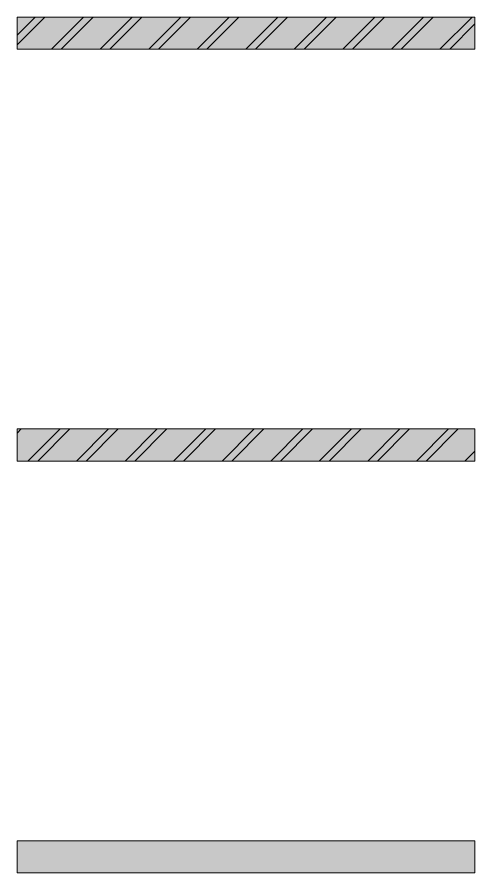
# Model space of a CAD drawing. Header units: millimetres. Extents: x -546 to 1681, y -650 to 1730.
# Drawn here: x 979.78 to 999.78, y 316.55 to 353.95 of the extents above; entities that cross this region are included whole.
import ezdxf

# ---------------------------------------------------------------- set-up
doc = ezdxf.new("R2010")
doc.units = ezdxf.units.MM

msp = doc.modelspace()

# ---------------------------------------------------------------- hatches: boundary and pattern name
at = {"true_color": 0xff66ff}
h = msp.add_hatch(color=211, dxfattribs=at)
h.dxf.hatch_style = 2
h.paths.add_polyline_path([(979.781, 352.545), (979.781, 353.945), (999.782, 353.945), (999.782, 352.545)])
at = {"true_color": 0x96e196}
h = msp.add_hatch(color=81, dxfattribs=at)
h.dxf.hatch_style = 2
h.paths.add_polyline_path([(979.781, 334.545), (979.781, 335.945), (999.782, 335.945), (999.782, 334.545)])
at = {"true_color": 0x800080}
h = msp.add_hatch(color=216, dxfattribs=at)
h.dxf.hatch_style = 2
h.paths.add_polyline_path([(979.781, 316.545), (979.781, 317.945), (999.782, 317.945), (999.782, 316.545)])

# ---------------------------------------------------------------- linework, layer by layer
at = {"color": 7, "lineweight": 0}
for points in [[(979.781, 352.738), (980.988, 353.945)], [(979.781, 353.163), (980.564, 353.945)], [(999.782, 353.945), (979.781, 353.945)], [(979.781, 353.945), (979.781, 352.545)], [(981.285, 352.545), (982.686, 353.945)], [(981.71, 352.545), (983.11, 353.945)], [(983.407, 352.545), (984.807, 353.945)], [(983.831, 352.545), (985.231, 353.945)], [(985.529, 352.545), (986.929, 353.945)], [(985.953, 352.545), (987.353, 353.945)], [(987.65, 352.545), (989.05, 353.945)], [(988.074, 352.545), (989.474, 353.945)], [(989.771, 352.545), (991.171, 353.945)], [(990.195, 352.545), (991.595, 353.945)], [(991.893, 352.545), (993.293, 353.945)], [(992.317, 352.545), (993.717, 353.945)], [(994.014, 352.545), (995.414, 353.945)], [(994.438, 352.545), (995.838, 353.945)], [(996.135, 352.545), (997.535, 353.945)], [(996.559, 352.545), (997.959, 353.945)], [(998.256, 352.545), (999.656, 353.945)], [(999.782, 352.545), (999.782, 353.945)], [(998.681, 352.545), (999.782, 353.646)], [(979.781, 352.545), (999.782, 352.545)], [(979.781, 335.768), (979.958, 335.945)], [(999.782, 335.945), (979.781, 335.945)], [(979.781, 335.945), (979.781, 334.545)], [(980.255, 334.545), (981.655, 335.945)], [(980.68, 334.545), (982.081, 335.945)], [(982.378, 334.545), (983.778, 335.945)], [(982.802, 334.545), (984.202, 335.945)], [(984.499, 334.545), (985.899, 335.945)], [(984.923, 334.545), (986.323, 335.945)], [(986.62, 334.545), (988.02, 335.945)], [(987.045, 334.545), (988.445, 335.945)], [(988.742, 334.545), (990.142, 335.945)], [(989.166, 334.545), (990.566, 335.945)], [(990.863, 334.545), (992.263, 335.945)], [(991.287, 334.545), (992.687, 335.945)], [(992.984, 334.545), (994.384, 335.945)], [(993.409, 334.545), (994.809, 335.945)], [(995.106, 334.545), (996.506, 335.945)], [(995.53, 334.545), (996.93, 335.945)], [(997.227, 334.545), (998.627, 335.945)], [(997.651, 334.545), (999.051, 335.945)], [(999.782, 334.545), (999.782, 335.945)], [(999.348, 334.545), (999.782, 334.979)], [(979.781, 334.545), (999.782, 334.545)], [(999.782, 317.945), (979.781, 317.945)], [(979.781, 317.945), (979.781, 316.545)], [(999.782, 316.545), (999.782, 317.945)], [(979.781, 316.545), (999.782, 316.545)]]:
    msp.add_lwpolyline(points, dxfattribs=at)

doc.saveas('drawing.dxf')
